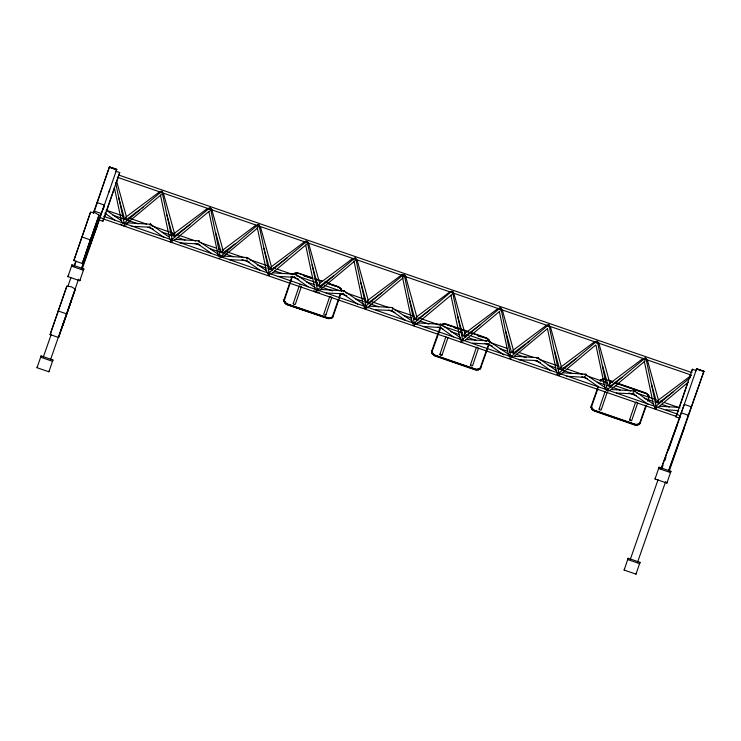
<?xml version="1.0" encoding="UTF-8"?>
<svg xmlns="http://www.w3.org/2000/svg" width="741" height="741" viewBox="0 0 741 741"><rect width="100%" height="100%" fill="white"/><g stroke="black" fill="none" stroke-linecap="round" stroke-linejoin="round"><path stroke-width="1.11" d="M150.608 224.866L150.312 224.06L149.497 224.801M170.319 241.177L170.8 241.936M247.605 258.303L247.309 257.488L246.299 258.6M344.315 291.63L344.028 290.824L343.203 291.565M364.026 307.941L364.711 308.562M414.117 323.993L413.997 322.409L412.987 323.521M441.062 324.975L440.765 324.169L439.95 324.91M489.495 342.073L489.412 340.953L488.652 341.314M537.577 358.246L537.281 357.44L536.465 358.181M557.288 374.548L557.769 375.317M634.574 391.674L634.101 390.915L633.11 392.378M160.964 191.391L161.01 192.484M171.912 240.325L172.097 239.297L209.147 208.369M208.99 207.943L209.092 209.36M257.488 224.662L257.59 226.079M268.909 273.762L269.094 272.725L306.144 241.807M354.198 257.998L354.235 259.091M365.619 307.089L365.804 306.061L402.863 275.133M402.696 274.716L402.808 276.124M451.325 291.472L451.362 292.565M462.365 340.434L462.551 339.406L499.601 308.478M547.942 324.771L547.979 325.864M595.959 341.323L596.06 342.74M644.457 358.042L644.559 359.45M655.878 407.133L656.063 406.105L690.473 377.391M199.292 241.964L199.107 240.881L198.199 241.205M296.289 275.393L295.955 274.272L272.994 272.845M441.627 325.494L441.293 324.363L417.183 322.872M489.745 342.073L489.412 340.953L466.45 339.526M586.261 375.344L586.085 374.261L584.964 374.89M123.904 223.43L160.251 192.558M210.5 209.888L210.379 207.925M220.42 256.701L257.646 225.088M258.998 226.607L258.878 224.643M317.139 290.037L353.476 259.155M355.708 259.943L355.597 257.979M404.206 276.652L404.012 274.485M452.779 293.649L452.723 291.454M500.953 309.997L500.749 307.83M597.468 343.268L597.357 341.305M645.967 359.987L645.856 358.023M306.024 241.057L306.089 242.789M367.712 300.716L368.194 302.995L382.013 292.602M499.48 307.737L499.545 309.469M123.877 223.523L123.636 222.337L122.626 223.449M199.042 241.964L198.959 240.834L174.848 239.343M220.392 256.784L220.309 255.664L198.588 241.075M317.102 290.12L316.87 288.934L315.861 290.046M510.845 356.893L547.219 325.938M586.02 375.335L585.936 374.214L562.965 372.797M124.784 224.19L124.683 222.689L123.784 223.486L124.155 222.893L115.531 182.342M172.801 240.742L172.699 239.241L171.643 240.232M221.3 257.451L221.198 255.96L220.336 256.673M247.716 259.091L247.457 257.553L221.05 255.923M269.798 274.17L269.696 272.679L268.64 273.661M318.019 290.787C318.936 288.36 316.472 290.305 317.324 289.351L307.33 242.214M415.145 324.262L414.886 322.733L413.858 324.363M463.255 340.851L463.005 339.313L461.865 340.619M511.762 357.56C512.402 354.874 510.429 357.542 510.762 355.773L489.041 341.184M559.779 374.112L559.668 372.621L558.621 373.807M608.278 390.831L608.166 389.34L607.305 390.044M159.991 192.919L161.408 191.048M162.362 193.281L172.116 239.306L171.643 240.427M356.069 260.054L365.822 306.07L365.118 307.274M414.302 323.215L404.456 275.689M452.816 293.399L462.569 339.415L462.097 340.536M546.969 326.299L548.386 324.428M646.328 360.098L656.081 406.114L655.618 407.235M172.625 235.23L173.496 235.184L174.506 233.48L163.409 193.225M223.022 250.338L221.096 252.292L215.696 232.711M269.622 268.668L270.243 268.835L271.465 267.251M366.341 302.004L366.952 302.171L368.231 300.383M463.079 335.349L463.699 335.506L464.922 333.932M561.335 367.453L559.983 368.935L559.603 368.61M561.446 367.203L550.378 326.605M609.991 383.708L608.065 385.672L602.674 366.091M656.6 402.039L656.98 402.363L658.332 400.881M307.441 243.557L307.376 241.362M126.053 217.132L126.461 219.669L139.364 209.972M222.569 250.402L222.865 252.94L223.245 252.394M610.213 385.765L609.843 386.32L609.63 383.588M171.782 240.473L171.662 238.889L170.652 239.991M268.779 273.901L269.113 272.734L259.359 226.718M365.489 307.237L365.517 305.718L344.176 290.889L320.056 289.398M462.236 340.582L462.115 338.998L460.948 340.508M558.751 373.853L558.631 372.26L557.621 373.371M607.25 390.563L607.564 389.386L644.614 358.468M655.748 407.281L655.628 405.697L654.46 407.207M366.397 307.913L366.415 306.014L365.359 307.191M392.804 309.553L392.647 307.589L369.703 306.181M656.656 407.958L656.665 406.049L655.609 407.041M115.948 171.69L116.726 169.383L109.436 166.864L94.783 210.046M695.873 371.019L696.651 368.712L703.922 371.297L669.169 471.276M676.357 427.14L677.024 425.149M683.85 429.085L684.323 427.659M696.633 368.749L679.534 418.119L675.885 416.868L692.39 369.25L696.04 370.5M103.647 219.169L102.86 221.226L99.211 219.975L116.726 169.393M37.05 367.712L41.07 355.912L52.926 359.996L48.906 371.797L37.05 367.712L37.504 366.425M67.959 276.643L71.979 264.852L83.835 268.937L79.815 280.737L67.959 276.643L68.404 275.365M73.822 260.554L90.55 212.176L95.098 212.76L99.025 215.094L91.013 238.713L82.297 263.472L73.822 260.554L90.55 212.176M50.101 334.562L66.829 286.193L71.377 286.767L75.304 289.11L67.292 312.73L58.576 337.488L50.101 334.562L66.829 286.193M82.297 263.472L99.025 215.094M89.337 243.131L89.541 242.539M90.735 239L90.939 238.407M90.383 240.158L90.587 239.565M58.576 337.488L75.304 289.11M65.616 317.148L65.819 316.555M66.662 314.175L66.866 313.582M67.023 313.017L67.218 312.424M68.07 310.044L68.265 309.451M103.342 208.823L104.083 206.646M109.02 192.067L109.761 189.881M102.86 221.226L119.718 172.56L116.068 171.31M106.741 210.805L114.522 187.862M116.754 181.304L118.236 176.932M118.977 174.746L119.718 172.56M291.787 276.865L283.923 300.04A5.382 3.436 18.8 0 0 283.886 301.42L286.045 304.116A5.382 3.436 18.8 0 0 287.916 305.023L326.809 318.232A5.382 3.436 18.8 0 0 328.847 318.649L332.2 317.824A5.382 3.436 18.8 0 0 333.005 316.703L340.879 293.529M283.933 301.541L284.099 301.041M284.387 300.198L292.25 277.023M293.269 274.022L293.445 273.522M284.553 302.745L284.877 301.791M294.344 273.911L294.51 273.41L293.167 274.096A5.382 3.436 18.8 0 0 292.815 274.42M284.729 302.958L284.896 302.458M285.442 303.199L285.609 302.699M285.906 304.014L286.082 303.514M296.344 273.262L296.52 272.771M301.365 286.563L295.335 304.319L294.538 304.532A1.371 0.871 18.8 0 1 293.723 304.255L293.232 303.597L299.207 285.98M331.801 297.447L325.855 314.971L325.049 315.175A1.371 0.871 18.8 0 1 324.234 314.897L323.743 314.24L329.643 296.863M329.013 318.649L329.18 318.148M339.619 287.397L339.313 287.795A5.382 3.436 18.8 0 0 338.73 287.443M339.924 288.721L340.091 288.221M330.597 318.528L330.764 318.028M340.804 288.462L341.055 289.536M330.866 318.463L331.588 317.315A4.891 3.121 18.8 0 0 332.718 316.055L338.211 299.855M340.804 289.175L340.971 288.675M332.088 317.889L332.255 317.389M338.943 297.697L340.415 293.371M341.434 290.37L341.601 289.87M431.688 352.716L431.855 352.225M441.423 325.058L441.59 324.567M432.299 353.92L431.808 352.095A5.382 3.464 18.7 0 1 431.864 350.715M432.466 354.142L432.633 353.642M442.497 324.947L442.831 324.002M442.933 324.428L443.099 323.928M433.642 355.208L433.809 354.717M444.517 324.308L444.683 323.817M448.036 337.377L442.007 355.134L441.21 355.347A1.371 0.871 18.8 0 1 440.395 355.059L439.904 354.402L445.878 336.794M478.473 348.251L472.526 365.776L471.721 365.989A1.371 0.871 18.8 0 1 470.905 365.711L470.415 365.054L476.315 347.668M476.676 370.046L476.843 369.546M487.55 339.146L487.717 338.646M474.573 369.314A4.891 3.149 18.7 0 0 477.028 369.713L477.723 369.185M488.013 339.971L488.18 339.471M478.26 369.926L478.427 369.426M478.529 369.861L478.695 369.361M488.893 339.721L488.819 340.323M489.06 339.934L488.94 341.286M479.77 369.287L479.936 368.796M489.505 341.638L489.671 341.138M591.151 407.828L591.318 407.328M600.886 380.17L601.053 379.67M591.763 409.032L591.929 408.532M591.929 409.245L592.096 408.754M602.127 379.605L602.294 379.105M602.396 379.531L602.563 379.04M593.106 410.319L593.272 409.819M607.222 392.137L601.192 409.893L600.386 410.106A1.371 0.871 18.8 0 1 599.58 409.819L599.08 409.162L605.064 391.554M637.658 403.011L631.712 420.536L630.906 420.749A1.371 0.871 18.8 0 1 630.091 420.471L629.6 419.814L635.5 402.428M636.139 425.149L636.306 424.649M637.723 425.028L637.89 424.537M637.992 424.964L638.733 423.824A4.891 3.149 18.7 0 0 639.872 422.555M648.19 395.324L648.356 394.823M648.523 395.036L648.199 395.99L647.884 395.527M639.233 424.398L639.4 423.898M648.968 396.741L649.144 396.25M624.135 570.061L628.155 558.26L640.011 562.345L635.991 574.145L624.135 570.061L624.589 568.773M655.035 479.001L659.055 467.2L670.92 471.285L666.9 483.086L655.035 479.001L655.489 477.713M679.414 407.485L687.935 382.356M689.797 376.891L690.538 374.705M691.279 372.519L692.39 369.25M676.153 427.742L675.746 428.937M683.452 430.262L683.035 431.447M93.292 213.167L109.409 166.938L116.698 169.467M95.821 229.608L97.136 225.746L81.575 268.714M668.53 470.813L703.941 371.25L696.577 368.925M43.33 357.06L51.324 334.098M67.811 286.572L70.849 277.838M50.397 360.043L78.527 279.264M82.232 268.826L99.303 219.929M630.313 559.372L658.073 479.677M661.87 468.766L663.01 465.487M664.825 460.504L665.964 457.225M668.252 450.658L679.969 417.276M637.455 562.512L665.64 481.604M71.979 264.852L71.525 266.13L83.381 270.224L83.835 268.937M41.07 355.912L40.616 357.19L52.481 361.284L52.926 359.996M86.104 252.255L95.219 226.311M81.315 268.974L104.342 205.053L97.052 202.543M62.383 326.272L71.497 300.327M79.815 280.737L80.269 279.45M48.906 371.797L49.36 370.509M440.274 326.837L431.697 351.206A5.382 3.464 18.7 0 0 431.642 352.596L433.772 355.31A5.382 3.464 18.7 0 0 435.634 356.226L474.472 369.62A5.382 3.464 18.7 0 0 476.5 370.037L479.881 369.222A5.382 3.464 18.7 0 0 480.705 368.101L489.282 343.731M488.439 344.658L480.409 367.443A4.891 3.149 18.7 0 1 479.27 368.722L477.195 369.222A4.891 3.149 18.7 0 1 474.74 368.823L435.903 355.439A4.891 3.149 18.7 0 1 433.735 354.244L432.42 352.568A4.891 3.149 18.7 0 1 432.327 350.873L440.895 327.3M598.209 386.293L591.161 406.318A5.382 3.464 18.7 0 0 591.105 407.698L593.235 410.421A5.382 3.464 18.7 0 0 595.097 411.338L633.935 424.723A5.382 3.464 18.7 0 0 635.963 425.149L639.344 424.324A5.382 3.464 18.7 0 0 640.168 423.204L646.448 405.346M597.904 388.617L591.79 405.975A4.891 3.149 18.7 0 0 591.892 407.68L593.198 409.347A4.891 3.149 18.7 0 0 595.366 410.542L634.203 423.926A4.891 3.149 18.7 0 0 636.658 424.324L638.279 424.028M639.705 423.046L645.985 405.188M647.514 400.853L648.282 398.677M647.977 401.011L648.745 398.843M659.055 467.2L658.61 468.479L670.466 472.573L670.92 471.285M628.155 558.26L627.701 559.548L639.557 563.632L640.011 562.345M661.241 468.303L684.267 404.391L691.566 406.902M666.9 483.086L667.345 481.798M635.991 574.145L636.445 572.858M293.232 303.597L293.816 303.226M439.904 354.402L440.487 354.041M470.415 365.054L471.007 364.683M599.08 409.162L599.941 408.81M629.6 419.814L630.193 419.443M74.026 266.454L75.99 261.017M74.665 265.13L75.823 261.925M661.111 469.109L676.95 425.353M668.79 470.554L684.249 427.863M93.505 213.445L94.626 210.472M104.425 217.113L106 212.991M675.885 416.868L678.274 410.699M267.492 273.827L268.659 272.317L268.64 273.855M364.202 307.163L365.517 305.718M305.236 242.798L306.626 241.103M221.235 251.699L221.096 252.292M319.686 283.868L317.806 285.628M416.803 317.343L414.914 318.963M174.672 235.944L173.996 235.36L174.265 233.396L207.452 208.462M271.669 269.372L270.993 268.798L271.262 266.834L305.366 241.195M319.371 283.544L319.695 286.276M465.126 336.053L464.45 335.469L464.718 333.506L497.906 308.571M513.115 350.326L513.43 353.049M561.132 366.869L560.974 368.74L561.632 369.444M658.647 402.752L657.971 402.168L658.24 400.205L691.418 375.27M162.344 193.725L162.362 191.373M414.358 322.974L451.862 291.157M549.313 327.105L549.34 324.753M219.151 256.71L220.309 255.664M509.604 356.819L510.762 355.773M606.119 390.09L607.277 389.044L607.388 390.785M220.299 256.757L210.62 208.879M246.707 258.387L247.457 257.553L266.945 271.095M343.426 291.722L344.167 290.889L344.537 291.639M510.753 356.866L501.073 308.988M607.268 390.127L597.589 342.259M633.685 391.767L634.426 390.933L634.787 391.683M208.619 209.24L209.907 207.767M257.118 225.959L258.405 224.477M402.456 276.05L403.752 274.578M499.073 309.349L500.37 307.876M595.588 342.62L596.885 341.138M644.086 359.339L645.383 357.857M162.668 191.641L161.797 192.762M259.665 225.079L258.544 226.403M405.003 275.17L404.132 276.282M453.122 291.75L452.251 292.871M353.985 259.035L355.124 257.812M211 208.638L210.046 209.684M307.71 241.974L307.015 242.807M356.217 258.692L355.263 259.739M501.453 308.747L500.499 309.803M513.152 351.178L511.549 352.401M549.47 325.299L548.775 326.142M597.968 342.018L596.792 343.222M646.467 358.737L645.522 359.783M150.377 224.782L151.09 224.328L151.303 225.032M172.347 241.872L171.44 241.946M269.344 275.309L268.437 275.374M366.054 308.636L365.156 308.71M440.728 324.864L441.293 324.363M462.801 341.981L461.893 342.055M537.345 358.162L538.059 357.708L538.272 358.412M559.316 375.252L558.418 375.317M585.733 376.882L585.168 377.382L566.791 376.243M656.313 408.68L655.415 408.754M170.699 240.251L172.116 239.306M267.696 273.679L268.983 272.595L269.604 273.985M364.405 307.015L365.693 305.931L366.313 307.311M461.152 340.36L462.44 339.276L463.06 340.656M654.664 407.059L656.081 406.114M123.201 225.005L122.589 225.431L120.588 224.078M219.716 258.266L218.808 258.22M294.918 274.541L295.678 274.17L315.166 287.712M316.435 291.602L315.823 292.028L313.823 290.676M510.169 358.385L509.262 358.329M122.904 223.421L123.969 222.615L124.59 223.995M219.419 256.682L220.772 255.978L221.114 257.627M316.138 290.018L317.491 289.314L317.824 290.963M413.256 323.493L414.608 322.789L414.941 324.076M509.873 356.791L510.938 355.986L511.559 357.375M557.899 373.344L559.242 372.64L559.575 373.927M606.397 390.062L607.74 389.358L608.083 391.007M367.879 300.262L402.085 274.531M449.787 291.982L416.192 317.176M124.136 225.588L123.497 225.635M150.543 227.218L131.805 226.32M247.059 260.489L229.469 259.656M343.778 293.816L326.179 292.991M392.295 307.839L412.283 321.186M392.276 310.535L375.826 309.775M414.488 325.66L413.849 325.707M511.105 358.959L510.466 359.015M537.512 360.598L518.774 359.7M585.557 374.455L605.425 387.756M634.037 393.86L616.438 393.036M126.174 223.921L161.464 194.466M174.191 240.464L209.481 211.018M222.689 257.183L257.979 227.728M271.187 273.901L306.478 244.447M319.408 290.518L354.698 261.064M367.027 307.969L403.197 277.782M416.535 323.993L451.815 294.538M464.644 340.582L499.934 311.127M513.152 357.292L547.553 328.578M596.116 341.749L558.936 373.066L549.331 326.661M560.289 374.585L595.569 345.13M609.667 390.563L644.957 361.108M658.165 407.281L688.157 382.245M172.097 239.297L172.607 240.547M656.063 406.105L656.572 407.355M126.248 216.844L159.435 191.91M141.207 208.591L143.05 207.202M174.478 236.222L190.15 224.449M222.763 250.115L255.951 225.171M223.902 252.246L234.962 243.937M271.475 269.659L287.147 257.877M319.482 283.451L352.66 258.507M320.612 285.581L333.515 275.884M429.724 310.053L416.812 319.751L416.275 318.158L416.711 316.926M464.931 336.331L480.603 324.558M513.217 350.224L546.404 325.29M514.356 352.355L525.415 344.046M527.259 342.657L529.102 341.277M561.243 366.776L594.421 341.833M562.373 368.907L576.202 358.514M609.741 383.495L642.919 358.551M610.871 385.626L621.931 377.308M659.37 402.344L673.198 391.952M246.651 260.397L246.114 260.526L260.035 270.196M268.001 275.226L267.464 275.346M461.458 341.907L460.921 342.027M647.94 404.215L633.083 393.897L633.629 393.777M654.97 408.606L654.433 408.726M173.857 233.656L174.589 233.674M270.854 267.084L271.595 267.112M464.311 333.765L465.052 333.783M657.823 400.464L658.564 400.483M601.21 379.957L600.775 380.244A5.382 3.464 18.7 0 0 600.423 380.568M170.699 241.168L170.226 241.177M557.667 374.548L557.195 374.557M330.977 318.028L332.366 317.324A5.382 3.436 18.8 0 0 333.181 316.212M441.747 324.854L442.71 324.438M477.602 369.676L480.048 368.722A5.382 3.464 18.7 0 0 480.872 367.601M600.581 381.022A4.891 3.149 18.7 0 1 601.729 379.753L602.174 379.54M299.735 284.692L300.411 284.59A1.371 0.871 18.8 0 1 301.226 284.877M277.968 276.374L295.372 277.375M331.144 317.528L329.532 317.824A4.891 3.121 18.8 0 1 327.077 317.435L288.184 304.227A4.891 3.121 18.8 0 1 285.998 303.05L284.674 301.392A4.891 3.121 18.8 0 1 284.553 299.697M331.449 317.833L329.013 318.148A5.382 3.436 18.8 0 1 326.976 317.732L288.082 304.523A5.382 3.436 18.8 0 1 286.211 303.615L284.053 300.92A5.382 3.436 18.8 0 1 284.09 299.549M601.701 379.735L603.804 379.244M638.585 424.343L636.139 424.649A5.382 3.464 18.7 0 1 634.101 424.223L595.264 410.838A5.382 3.464 18.7 0 1 593.411 409.921L592.411 409.097M637.612 424.686L639.511 423.824A5.382 3.464 18.7 0 0 640.335 422.713M149.45 227.107L163.965 237.407M413.135 325.466L412.644 325.021M439.904 327.226L453.492 336.868M536.419 360.487L550.943 370.787M478.566 369.398L476.667 369.546A5.382 3.464 18.7 0 1 474.638 369.12L435.801 355.736A5.382 3.464 18.7 0 1 433.939 354.819L432.216 353.068A4.891 3.149 18.7 0 1 432.16 351.364M602.257 379.559L602.85 379.448M329.94 318.278L329.356 318.324A4.891 3.121 18.8 0 1 328.143 318.241M603.656 378.91L600.951 379.744A5.382 3.464 18.7 0 0 600.117 380.865M126.822 222.791L150.942 224.291M123.766 225.82L126.063 225.959M179.822 242.872L198.19 244.002M316.991 292.426L319.288 292.565M423.306 326.466L440.525 327.531L440.191 327.105M472.573 343.12L488.495 344.074M514.949 356.245L537.91 357.662M611.464 389.507L634.426 390.933L653.923 404.466M659.962 406.225L679.478 407.43M666.085 409.819L678.719 410.607M343.407 294.057L342.722 293.695M312.767 277.949L298.716 273.188A5.382 3.436 18.8 0 0 296.687 272.771L293.334 273.596A5.382 3.436 18.8 0 0 292.519 274.707M314.925 278.69L322.492 281.256M324.651 281.988L337.618 286.387A5.382 3.436 18.8 0 1 339.48 287.295L341.647 289.99A5.382 3.436 18.8 0 1 341.712 290.935M312.665 278.245L298.623 273.485A4.891 3.121 18.8 0 0 296.168 273.086L294.075 273.586A4.891 3.121 18.8 0 0 293.158 274.494M314.823 278.986L322.391 281.552M327.791 283.386L337.516 286.684A4.891 3.121 18.8 0 1 339.702 287.869L340.323 288.61M303.949 275.522L311.516 278.088M328.809 283.951L336.368 286.526M303.856 275.809L311.415 278.384M287.082 304.44L326.901 317.954M696.521 369.083L703.839 371.519M116.652 169.596L109.335 167.16L116.596 169.754M119.208 175.209L691.955 372.621M117.282 177.247L159.908 191.938M162.094 192.697L257.192 225.468M259.378 226.227L353.374 258.628M355.56 259.378L450.658 292.158M452.844 292.908L546.849 325.308M549.035 326.059L644.124 358.839M646.309 359.589L691.121 375.039M468.469 331.681L446.888 324.243A5.382 3.464 18.7 0 0 444.859 323.817L441.479 324.641A5.382 3.464 18.7 0 0 441.127 324.966M470.628 332.422L485.726 337.627A5.382 3.464 18.7 0 1 487.587 338.544L489.718 341.258A5.382 3.464 18.7 0 1 489.782 341.74M608.509 380.087L612.826 381.578M614.984 382.319L645.189 392.73A5.382 3.464 18.7 0 1 647.05 393.656L649.181 396.37A5.382 3.464 18.7 0 1 649.125 397.75M446.721 324.734L452.121 326.596M454.27 327.337L457.512 328.458M478.01 335.516L485.559 338.118A5.382 3.464 18.7 0 1 487.421 339.045M612.724 381.874L606.249 379.642A4.891 3.149 18.7 0 0 605.017 379.336M614.882 382.615L645.087 393.026A4.891 3.149 18.7 0 1 647.264 394.221L648.57 395.898A4.891 3.149 18.7 0 1 648.662 397.593M609.426 380.957L612.659 382.078M618.059 383.931L645.022 393.23M454.168 327.633L457.41 328.754M477.899 335.812L481.141 336.933M123.617 216.187L106.13 210.157L121.932 221.105M129.082 218.067L146.57 224.097M152.035 225.977L174.987 233.887M177.173 234.647L195.754 241.047M201.219 242.937L216.52 248.207M218.706 248.957L220.892 249.717M225.264 251.218L243.854 257.627M249.319 259.507L268.992 266.288M273.364 267.797L275.55 268.548M277.736 269.307L293.038 274.578M296.317 275.708L317.083 282.867M324.734 285.507L340.036 290.778M345.501 292.658L365.174 299.447M370.639 301.328L389.22 307.728M394.684 309.618L414.367 316.398M418.739 317.898L439.506 325.058M442.785 326.188L462.458 332.968M466.83 334.478L469.016 335.228M471.202 335.988L486.504 341.258M489.782 342.388L507.27 348.418M519.293 352.559L533.501 357.458M538.966 359.348L558.64 366.128M563.021 367.629L565.207 368.388M567.393 369.138L582.695 374.418M588.159 376.298L607.833 383.078M615.484 385.718L630.786 390.989M636.25 392.869L655.924 399.658M660.296 401.159L662.482 401.918M664.668 402.669L679.969 407.939M112.947 215.205L138.085 223.875M147.922 227.265L153.387 229.145M162.131 232.155L175.246 236.675M177.432 237.435L185.083 240.065M194.92 243.465L200.385 245.345M210.222 248.735L233.183 256.645M241.927 259.665L249.578 262.295M257.229 264.935L265.973 267.946M268.159 268.705L272.531 270.206M274.716 270.965L282.367 273.596M291.111 276.615L298.762 279.255M306.413 281.886L314.064 284.525M316.25 285.276L332.644 290.926M341.388 293.945L346.853 295.826M355.597 298.845L363.247 301.476M365.433 302.235L378.549 306.755M388.395 310.146L394.953 312.406M403.697 315.416L411.348 318.056M413.534 318.806L417.905 320.316M420.091 321.066L428.835 324.086M437.579 327.096L443.044 328.976M450.695 331.616L459.439 334.626M461.624 335.386L465.996 336.896M468.182 337.646L475.833 340.286M484.577 343.296L492.228 345.936M499.879 348.566L507.529 351.206M509.715 351.956L514.087 353.466M516.273 354.226L526.11 357.616M534.854 360.626L540.319 362.506M547.979 365.146L555.63 367.786M557.816 368.536L572.024 373.436M581.861 376.826L587.326 378.707M597.163 382.097L604.813 384.736M606.999 385.487L620.115 390.007M628.859 393.026L636.51 395.666M644.161 398.297L652.904 401.316M655.09 402.067L659.462 403.576M661.648 404.327L669.299 406.966M681.294 412.83L688.593 415.349M94.079 210.99L101.369 213.501M103.721 216.363L677.607 414.163M676.709 414.441L680.358 415.701M100.035 217.548L103.684 218.808M102.888 218.78L675.681 416.201M434.865 355.597L475.546 369.62M635.009 424.732L595.199 411.042A4.891 3.149 18.7 0 1 593.513 410.208M81.834 236.935L90.309 239.852M58.113 310.951L66.588 313.869M584.436 376.771L584.732 377.252M487.921 343.5L488.217 343.981M391.304 310.201L391.6 310.683M294.177 276.726L294.483 277.208M197.467 243.391L197.764 243.872M584.584 377.188L598.506 386.858M537.429 357.495L556.926 371.037M488.069 343.917L503.843 354.874M440.914 324.234L460.402 337.766M391.452 310.618L405.373 320.288M342.824 293.862L357.681 304.171M294.325 277.143L308.247 286.813M197.615 243.808L211.537 253.478M150.46 224.125L169.022 237.018M104.814 213.121L115.022 220.207M476.963 347.084L477.176 347.242A1.371 0.871 18.8 0 0 477.713 347.464M124.581 219.021L126.479 216.928L116.587 181.026M593.032 409.847L592.003 408.643M487.948 339.434L488.421 339.86M441.784 354.485L442.062 354.985M325.623 314.323L325.901 314.823M340.128 288.249L341.027 289.527A4.891 3.121 18.8 0 1 341.24 290.815M647.884 394.972L648.607 395.898M592.235 409.041L591.281 407.207A5.382 3.464 18.7 0 1 591.327 405.818M489.143 340.795L487.791 339.119A4.891 3.149 18.7 0 0 485.624 337.924L446.786 324.539A4.891 3.149 18.7 0 0 444.331 324.141L442.238 324.623A4.891 3.149 18.7 0 0 441.293 325.54M284.507 301.893L285.831 303.551A4.891 3.121 18.8 0 0 286.313 303.903M488.884 340.351L489.551 341.758M341.305 290.009L341.471 290.491A5.382 3.436 18.8 0 1 341.555 290.972M648.857 396.379L649.014 396.87A5.382 3.464 18.7 0 1 649.079 397.343M316.722 292.232L316.629 291.676M647.375 360.033L658.471 400.288M651.469 383.894L656.267 401.298M598.58 342.231L609.973 383.569M554.472 350.456L559.27 367.869M502.361 310.053L513.457 350.308M505.557 330.643L511.253 351.317M453.863 293.334L464.959 333.589M457.354 315.018L462.755 334.599M405.447 275.661L416.84 317.009M409.236 298.428L414.636 318.009M357.116 259.989L368.212 300.244M360.913 282.756L366.008 301.254M308.321 242.187L319.714 283.525M312.109 264.954L317.509 284.535M260.406 226.663L271.502 266.908M263.898 248.337L269.594 269.011M211.611 208.86L223.004 250.199M166.901 214.909L172.301 234.489M118.579 197.263L124.275 217.937M644.198 360.848L653.719 405.744M595.94 345.26L605.221 389.025M547.442 328.541L556.954 373.436M499.425 311.989L508.697 355.763M450.926 295.27L460.198 339.045M402.567 277.569L412.079 322.465M353.939 260.804L363.46 305.7M305.681 245.215L314.962 288.981M257.229 227.468L266.741 272.364M208.971 211.88L218.243 255.654M160.473 195.161L169.745 238.935M114.355 187.593L121.728 222.383M331.032 296.659A1.371 0.871 18.8 0 1 330.755 296.557M332.542 316.546A4.891 3.121 18.8 0 1 332.376 316.926M331.811 317.565A4.891 3.121 18.8 0 1 331.422 317.815M327.522 318.111A4.891 3.121 18.8 0 1 326.911 317.935L288.008 304.727A4.891 3.121 18.8 0 1 286.85 304.218M293.232 274.652A4.891 3.121 18.8 0 1 293.936 274.096M337.451 286.887A5.382 3.436 18.8 0 1 338.109 287.137M289.935 305.227A2.279 1.454 18.8 0 1 289.453 304.912M325.086 317.157A2.279 1.454 18.8 0 1 323.965 316.778M636.889 402.224A1.371 0.871 18.8 0 1 636.362 402.002M480.242 367.944A4.891 3.149 18.7 0 1 479.103 369.213M489.106 340.786A4.891 3.149 18.7 0 1 489.245 341.231M435.143 355.699A4.891 3.149 18.7 0 1 434.578 355.421M434.05 355.096A4.891 3.149 18.7 0 1 433.568 354.735M439.404 356.819A2.279 1.473 18.7 0 1 438.829 356.782M437.718 356.393A2.279 1.473 18.7 0 1 437.246 356.078M472.239 368.351A2.279 1.473 18.7 0 1 471.22 367.786M639.529 423.426A4.891 3.149 18.7 0 1 638.955 424.065M635.269 424.741A4.891 3.149 18.7 0 1 634.037 424.426M604.999 379.003A5.382 3.464 18.7 0 1 606.36 379.346M591.716 408.171A4.891 3.149 18.7 0 1 591.624 406.476M645.68 393.49A5.382 3.464 18.7 0 1 646.3 393.795M604.832 379.503A5.382 3.464 18.7 0 1 606.184 379.846M598.293 411.885A2.279 1.473 18.7 0 1 597.718 411.746M633.37 423.574A2.279 1.473 18.7 0 1 631.702 423.454M631.165 423.213A2.279 1.473 18.7 0 1 630.693 422.898"/></g></svg>
